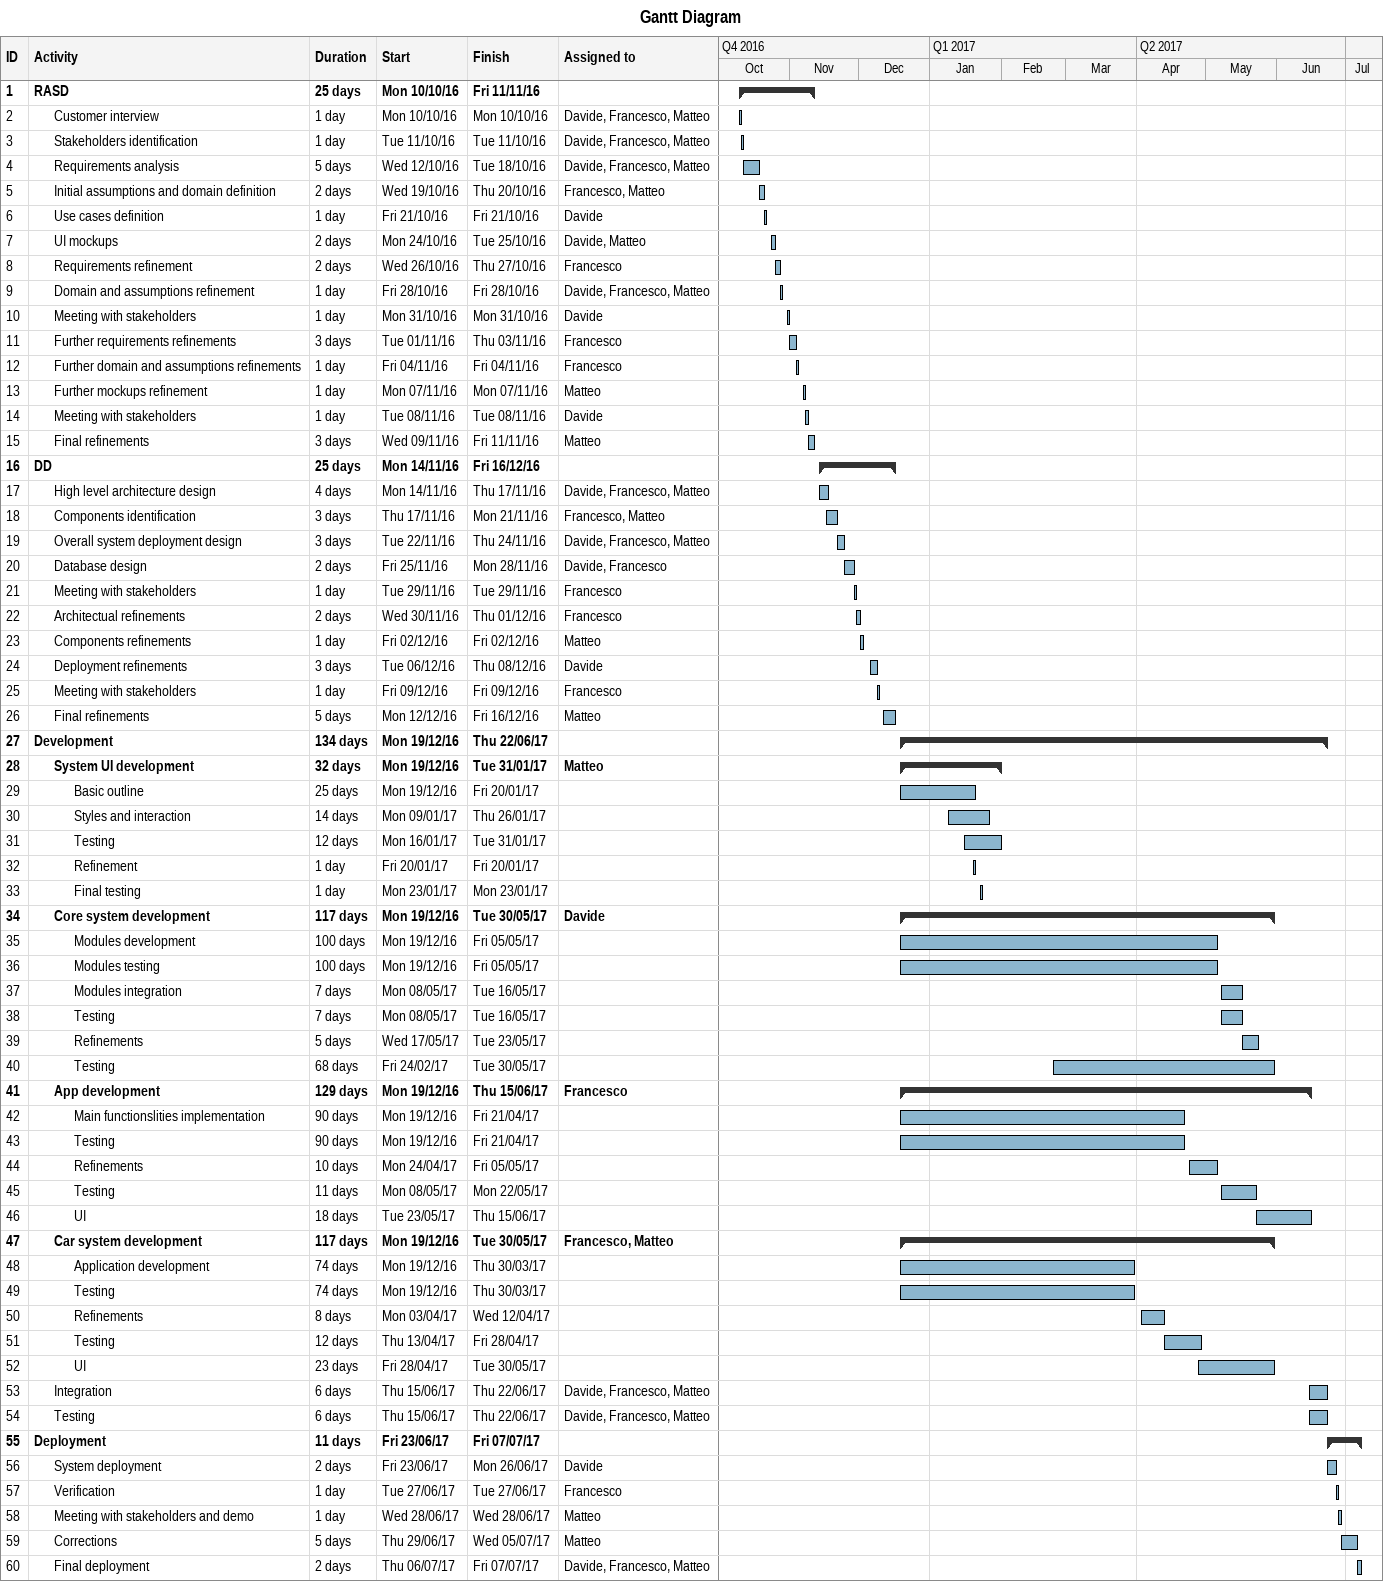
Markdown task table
Gantt Diagram

| ID | Level | Task | Duration | Start | Finish | Resources |
|---|---|---|---|---|---|---|
| 1 | 1 | **RASD** | 25d | 2016-10-10 | 2016-11-11 |  |
| 2 | 2 | Customer interview | 1d | 2016-10-10 | 2016-10-10 | Davide, Francesco, Matteo |
| 3 | 2 | Stakeholders identification | 1d | 2016-10-11 | 2016-10-11 | Davide, Francesco, Matteo |
| 4 | 2 | Requirements analysis | 5d | 2016-10-12 | 2016-10-18 | Davide, Francesco, Matteo |
| 5 | 2 | Initial assumptions and domain definition | 2d | 2016-10-19 | 2016-10-20 | Francesco, Matteo |
| 6 | 2 | Use cases definition | 1d | 2016-10-21 | 2016-10-21 | Davide |
| 7 | 2 | UI mockups | 2d | 2016-10-24 | 2016-10-25 | Davide, Matteo |
| 8 | 2 | Requirements refinement | 2d | 2016-10-26 | 2016-10-27 | Francesco |
| 9 | 2 | Domain and assumptions refinement | 1d | 2016-10-28 | 2016-10-28 | Davide, Francesco, Matteo |
| 10 | 2 | Meeting with stakeholders | 1d | 2016-10-31 | 2016-10-31 | Davide |
| 11 | 2 | Further requirements refinements | 3d | 2016-11-01 | 2016-11-03 | Francesco |
| 12 | 2 | Further domain and assumptions refinements | 1d | 2016-11-04 | 2016-11-04 | Francesco |
| 13 | 2 | Further mockups refinement | 1d | 2016-11-07 | 2016-11-07 | Matteo |
| 14 | 2 | Meeting with stakeholders | 1d | 2016-11-08 | 2016-11-08 | Davide |
| 15 | 2 | Final refinements | 3d | 2016-11-09 | 2016-11-11 | Matteo |
| 16 | 1 | **DD** | 25d | 2016-11-14 | 2016-12-16 |  |
| 17 | 2 | High level architecture design | 4d | 2016-11-14 | 2016-11-17 | Davide, Francesco, Matteo |
| 18 | 2 | Components identification | 3d | 2016-11-17 | 2016-11-21 | Francesco, Matteo |
| 19 | 2 | Overall system deployment design | 3d | 2016-11-22 | 2016-11-24 | Davide, Francesco, Matteo |
| 20 | 2 | Database design | 2d | 2016-11-25 | 2016-11-28 | Davide, Francesco |
| 21 | 2 | Meeting with stakeholders | 1d | 2016-11-29 | 2016-11-29 | Francesco |
| 22 | 2 | Architectual refinements | 2d | 2016-11-30 | 2016-12-01 | Francesco |
| 23 | 2 | Components refinements | 1d | 2016-12-02 | 2016-12-02 | Matteo |
| 24 | 2 | Deployment refinements | 3d | 2016-12-06 | 2016-12-08 | Davide |
| 25 | 2 | Meeting with stakeholders | 1d | 2016-12-09 | 2016-12-09 | Francesco |
| 26 | 2 | Final refinements | 5d | 2016-12-12 | 2016-12-16 | Matteo |
| 27 | 1 | **Development** | 134d | 2016-12-19 | 2017-06-22 |  |
| 28 | 2 | **System UI development** | 32d | 2016-12-19 | 2017-01-31 | Matteo |
| 29 | 3 | Basic outline | 25d | 2016-12-19 | 2017-01-20 |  |
| 30 | 3 | Styles and interaction | 14d | 2017-01-09 | 2017-01-26 |  |
| 31 | 3 | Testing | 12d | 2017-01-16 | 2017-01-31 |  |
| 32 | 3 | Refinement | 1d | 2017-01-20 | 2017-01-20 |  |
| 33 | 3 | Final testing | 1d | 2017-01-23 | 2017-01-23 |  |
| 34 | 2 | **Core system development** | 117d | 2016-12-19 | 2017-05-30 | Davide |
| 35 | 3 | Modules development | 100d | 2016-12-19 | 2017-05-05 |  |
| 36 | 3 | Modules testing | 100d | 2016-12-19 | 2017-05-05 |  |
| 37 | 3 | Modules integration | 7d | 2017-05-08 | 2017-05-16 |  |
| 38 | 3 | Testing | 7d | 2017-05-08 | 2017-05-16 |  |
| 39 | 3 | Refinements | 5d | 2017-05-17 | 2017-05-23 |  |
| 40 | 3 | Testing | 68d | 2017-02-24 | 2017-05-30 |  |
| 41 | 2 | **App development** | 129d | 2016-12-19 | 2017-06-15 | Francesco |
| 42 | 3 | Main functionslities implementation | 90d | 2016-12-19 | 2017-04-21 |  |
| 43 | 3 | Testing | 90d | 2016-12-19 | 2017-04-21 |  |
| 44 | 3 | Refinements | 10d | 2017-04-24 | 2017-05-05 |  |
| 45 | 3 | Testing | 11d | 2017-05-08 | 2017-05-22 |  |
| 46 | 3 | UI | 18d | 2017-05-23 | 2017-06-15 |  |
| 47 | 2 | **Car system development** | 117d | 2016-12-19 | 2017-05-30 | Francesco, Matteo |
| 48 | 3 | Application development | 74d | 2016-12-19 | 2017-03-30 |  |
| 49 | 3 | Testing | 74d | 2016-12-19 | 2017-03-30 |  |
| 50 | 3 | Refinements | 8d | 2017-04-03 | 2017-04-12 |  |
| 51 | 3 | Testing | 12d | 2017-04-13 | 2017-04-28 |  |
| 52 | 3 | UI | 23d | 2017-04-28 | 2017-05-30 |  |
| 53 | 2 | Integration | 6d | 2017-06-15 | 2017-06-22 | Davide, Francesco, Matteo |
| 54 | 2 | Testing | 6d | 2017-06-15 | 2017-06-22 | Davide, Francesco, Matteo |
| 55 | 1 | **Deployment** | 11d | 2017-06-23 | 2017-07-07 |  |
| 56 | 2 | System deployment | 2d | 2017-06-23 | 2017-06-26 | Davide |
| 57 | 2 | Verification | 1d | 2017-06-27 | 2017-06-27 | Francesco |
| 58 | 2 | Meeting with stakeholders and demo | 1d | 2017-06-28 | 2017-06-28 | Matteo |
| 59 | 2 | Corrections | 5d | 2017-06-29 | 2017-07-05 | Matteo |
| 60 | 2 | Final deployment | 2d | 2017-07-06 | 2017-07-07 | Davide, Francesco, Matteo |
